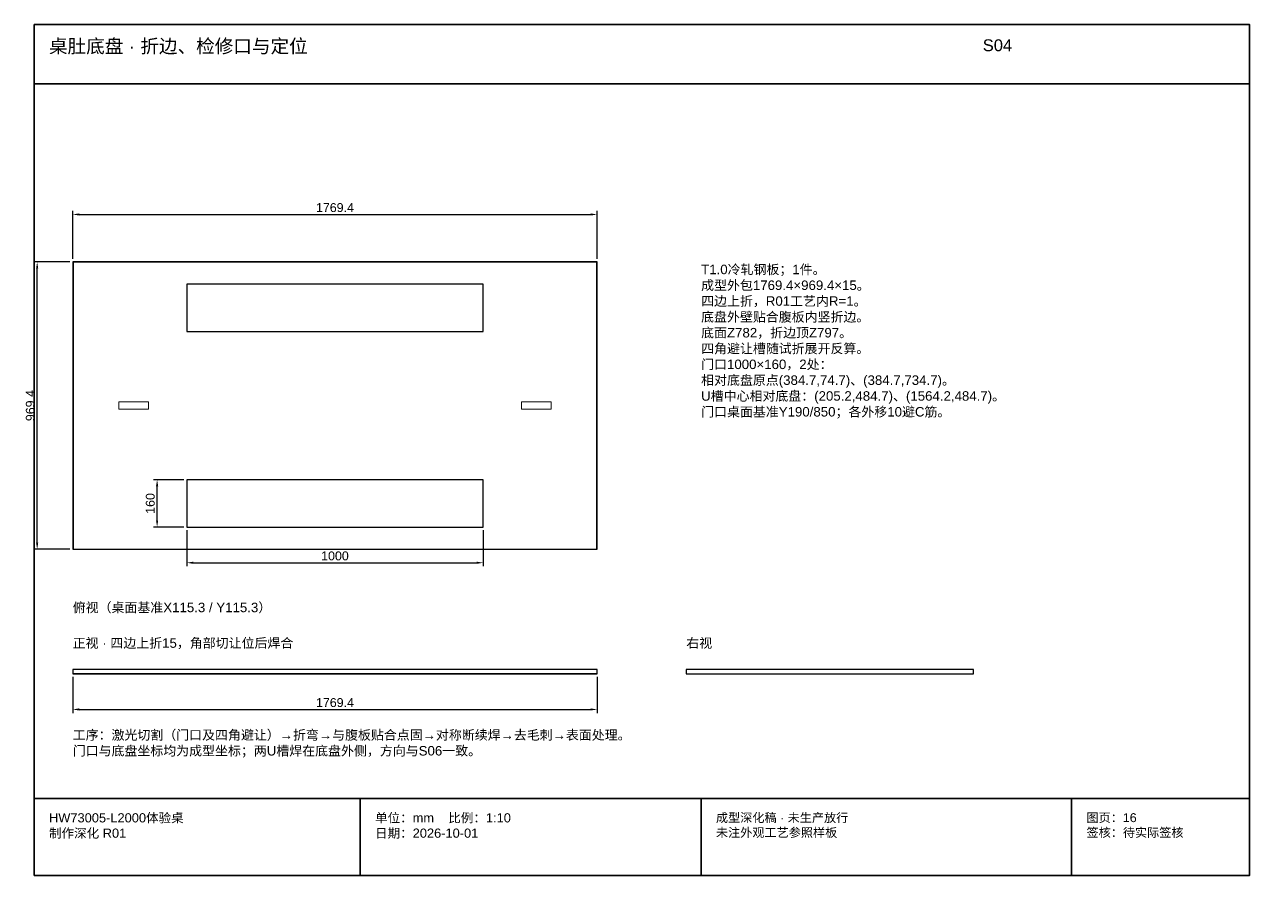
# Model space of a CAD drawing. Header units: millimetres. Extents: x 50 to 288830, y 0 to 4150.
# Drawn here: x 180017 to 184150, y 50 to 2920 of the extents above; entities that cross this region are included whole.
import ezdxf

# ---------------------------------------------------------------- set-up
doc = ezdxf.new("R2010")
doc.units = ezdxf.units.MM
doc.linetypes.add('DASHED', pattern=[1.524, 1.27, -0.254])
for name, color, linetype, lineweight in [('DIM', 7, 'Continuous', 13), ('FRAME', 7, 'Continuous', 35), ('HIDDEN', 8, 'DASHED', 13), ('NOTE', 7, 'Continuous', 18), ('OUTLINE', 7, 'Continuous', 25)]:
    doc.layers.add(name, color=color, linetype=linetype, lineweight=lineweight)
doc.styles.add('CN', font='Arial Unicode.ttf')
doc.dimstyles.new('D10', dxfattribs={"dimtxt": 30, "dimasz": 22, "dimexe": 12, "dimexo": 10, "dimgap": 8, "dimtad": 1, "dimdsep": 46, "dimtxsty": 'CN', "dimcen": 2.5, "dimclrd": 7, "dimclre": 7, "dimclrt": 7, "dimazin": 3, "dimtfac": 1, "dimtmove": 0, "dimatfit": 3})

msp = doc.modelspace()

# ---------------------------------------------------------------- linework, layer by layer
at = {"layer": 'FRAME'}
for p, q in [((180050, 2720), (184150, 2720)), ((180050, 310), (184150, 310)), ((181150, 50), (181150, 310)), ((182300, 50), (182300, 310)), ((183550, 50), (183550, 310))]:
    msp.add_line(p, q, dxfattribs=at)
msp.add_lwpolyline([(180050, 50), (184150, 50), (184150, 2920), (180050, 2920)], close=True, dxfattribs=at)
at = {"layer": 'HIDDEN'}
msp.add_line((180180, 731), (181949.4, 731), dxfattribs=at)
for points in [[(180335.2, 1622.2), (180435.2, 1622.2), (180435.2, 1647.2), (180335.2, 1647.2)], [(181694.2, 1622.2), (181794.2, 1622.2), (181794.2, 1647.2), (181694.2, 1647.2)]]:
    msp.add_lwpolyline(points, close=True, dxfattribs=at)
at = {"layer": 'OUTLINE'}
for points in [[(180180, 1150), (181949.4, 1150), (181949.4, 2119.4), (180180, 2119.4)], [(180181, 1151), (181948.4, 1151), (181948.4, 2118.4), (180181, 2118.4)], [(180564.7, 1884.7), (181564.7, 1884.7), (181564.7, 2044.7), (180564.7, 2044.7)], [(180564.7, 1224.7), (181564.7, 1224.7), (181564.7, 1384.7), (180564.7, 1384.7)], [(180180, 730), (181949.4, 730), (181949.4, 745), (180180, 745)], [(182250, 730), (183219.4, 730), (183219.4, 745), (182250, 745)]]:
    msp.add_lwpolyline(points, close=True, dxfattribs=at)

# ---------------------------------------------------------------- texts
at = {"layer": 'NOTE', "attachment_point": 1, "style": 'CN'}
for s, insert, char_height, width in [('桌肚底盘 · 折边、检修口与定位', (180100, 2870), 46, 3100), ('S04', (183250, 2870), 40, 900), ('T1.0冷轧钢板；1件。\\P成型外包1769.4×969.4×15。\\P四边上折，R01工艺内R=1。\\P底盘外壁贴合腹板内竖折边。\\P底面Z782，折边顶Z797。\\P四角避让槽随试折展开反算。\\P门口1000×160，2处：\\P相对底盘原点(384.7,74.7)、(384.7,734.7)。\\PU槽中心相对底盘：(205.2,484.7)、(1564.2,484.7)。\\P门口桌面基准Y190/850；各外移10避C筋。', (182300, 2110), 32, 1780), ('俯视（桌面基准X115.3 / Y115.3）', (180180, 970), 32, 2000), ('正视 · 四边上折15，角部切让位后焊合', (180180, 850), 32, 2000), ('右视', (182250, 850), 32, 800), ('工序：激光切割（门口及四角避让）→折弯→与腹板贴合点固→对称断续焊→去毛刺→表面处理。\\P门口与底盘坐标均为成型坐标；两U槽焊在底盘外侧，方向与S06一致。', (180180, 540), 32, 3750), ('HW73005-L2000体验桌\\P制作深化 R01', (180100, 260), 31, 1000), ('单位：mm    比例：1:10\\P日期：2026-10-01', (181200, 260), 31, 1050), ('成型深化稿 · 未生产放行\\P未注外观工艺参照样板', (182350, 260), 30, 1150), ('图页：16\\P签核：待实际签核', (183600, 260), 30, 550)]:
    msp.add_mtext(s, dxfattribs=dict(at, insert=insert, char_height=char_height, width=width))

# ---------------------------------------------------------------- dimensions: what is measured, and where the dimension line sits
at = {"layer": 'DIM'}
for base, p1, p2 in [((180180, 2279.4), (180180, 2119.4), (181949.4, 2119.4)), ((180564.7, 1104.7), (180564.7, 1224.7), (181564.7, 1224.7)), ((180180, 610), (180180, 730), (181949.4, 730))]:
    msp.add_linear_dim(base=base, p1=p1, p2=p2, dimstyle='D10', dxfattribs=at).render()
for base, p1, p2 in [((180060, 1150), (180180, 1150), (180180, 2119.4)), ((180464.7, 1224.7), (180564.7, 1224.7), (180564.7, 1384.7))]:
    msp.add_linear_dim(base=base, p1=p1, p2=p2, angle=90, dimstyle='D10', dxfattribs=at).render()

doc.saveas('drawing.dxf')
